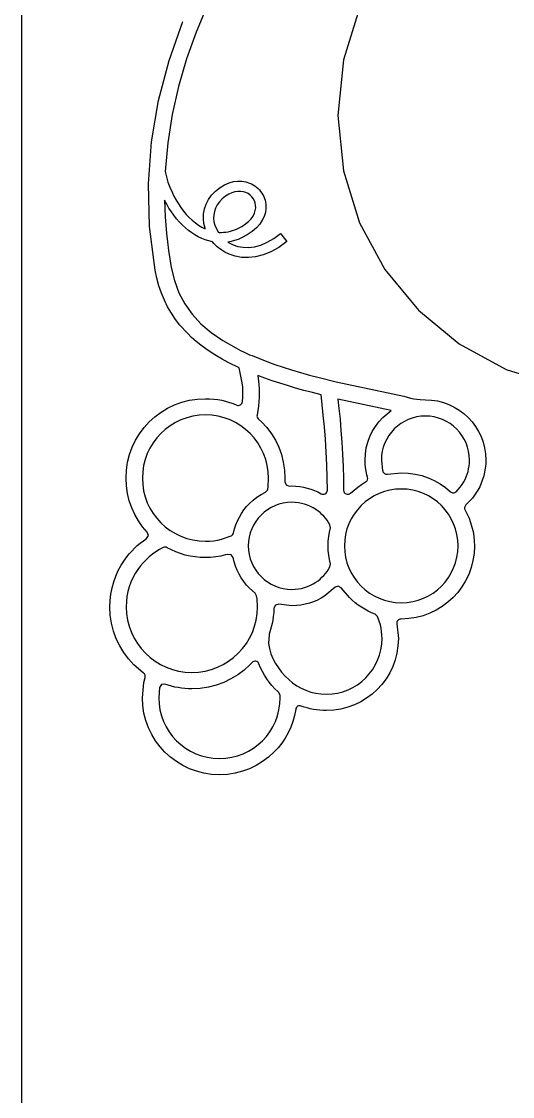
# Model space of a CAD drawing. Extents: x -338 to 50, y -399 to 300.
# Drawn here: x -337.5 to -301.4, y -273.5 to -194.5 of the extents above; entities that cross this region are included whole.
import ezdxf

# ---------------------------------------------------------------- set-up
doc = ezdxf.new("R2010")
doc.units = 0
doc.layers.add('LAYER_1', color=7, linetype='CONTINUOUS')

msp = doc.modelspace()

# ---------------------------------------------------------------- linework, layer by layer
at = {"layer": 'LAYER_1', "color": 250}
for points in [[(-337.5198, -40.077), (-337.5198, -362.677)], [(-323.8746, -193.3079), (-324.6804, -195.246), (-325.3812, -197.2245), (-325.9681, -199.2412), (-326.4324, -201.2941), (-326.7652, -203.3809), (-326.9576, -205.4996), (-326.8663, -205.8842), (-326.7515, -206.2675), (-326.6142, -206.6467), (-326.4554, -207.0192), (-326.3113, -207.3148), (-326.1542, -207.6026), (-325.9847, -207.8809), (-325.8033, -208.1485), (-325.6105, -208.4038), (-325.4069, -208.6454), (-325.193, -208.872), (-324.9693, -209.0821), (-324.7405, -209.271), (-324.5035, -209.4406), (-324.2589, -209.5894), (-324.0075, -209.7162), (-324.0222, -209.6711), (-324.1086, -209.3207), (-324.1475, -208.9642), (-324.1365, -208.6059), (-324.0733, -208.2501), (-323.9556, -207.9013), (-323.7809, -207.5638), (-323.5471, -207.2419), (-323.2516, -206.94), (-322.9196, -206.6779), (-322.5872, -206.4767), (-322.2572, -206.3327), (-321.9327, -206.2424), (-321.6167, -206.2021), (-321.3121, -206.2084), (-321.0221, -206.2577), (-320.7495, -206.3463), (-320.6129, -206.4081), (-320.4827, -206.4797), (-320.3592, -206.5604), (-320.2428, -206.6497), (-320.134, -206.7472), (-320.0331, -206.8522), (-319.9407, -206.9643), (-319.857, -207.083), (-319.7823, -207.2082), (-319.7174, -207.3388), (-319.6627, -207.4745), (-319.6185, -207.6147), (-319.5853, -207.7588), (-319.5636, -207.9063), (-319.5536, -208.0567), (-319.556, -208.2095), (-319.5947, -208.5007), (-319.6808, -208.7938), (-319.8169, -209.0851), (-320.0061, -209.3708), (-320.251, -209.6468), (-320.5546, -209.9095), (-320.9198, -210.155), (-321.3493, -210.3794), (-321.6004, -210.4848), (-321.8501, -210.5701), (-322.0981, -210.6359), (-322.3442, -210.6827), (-321.9714, -210.8799), (-321.6165, -210.9998), (-321.2323, -211.0675), (-320.8217, -211.0773), (-320.3878, -211.0236), (-319.9335, -210.9005), (-319.4616, -210.7023), (-318.9753, -210.4234), (-318.4773, -210.058), (-318.0056, -210.638), (-318.5993, -211.0711), (-319.1834, -211.3998), (-319.7539, -211.6309), (-320.3068, -211.7715), (-320.8382, -211.8285), (-321.3443, -211.809), (-321.821, -211.7199), (-322.2644, -211.5683), (-322.5773, -211.4147), (-322.867, -211.2313), (-323.1317, -211.0211), (-323.3698, -210.7871), (-323.4765, -210.6644), (-323.747, -210.6029), (-324.0119, -210.5207), (-324.2708, -210.4187), (-324.5235, -210.2979), (-324.7695, -210.1591), (-325.0086, -210.0034), (-325.2404, -209.8316), (-325.4645, -209.6447), (-325.6908, -209.4336), (-325.9083, -209.2077), (-326.1163, -208.9681), (-326.3146, -208.7161), (-326.5027, -208.4527), (-326.6802, -208.1792), (-326.8466, -207.8966), (-327.0015, -207.6062), (-326.9864, -208.2159), (-326.9586, -208.8278), (-326.9179, -209.4417), (-326.8641, -210.0578), (-326.7969, -210.6758), (-326.7162, -211.2958), (-326.6218, -211.9176), (-326.5135, -212.5414), (-326.2775, -213.5135), (-325.9425, -214.4087), (-325.5068, -215.2325), (-324.9691, -215.9902), (-324.3277, -216.6873), (-323.5812, -217.329), (-322.7282, -217.9207), (-321.767, -218.4679), (-321.4124, -218.6461), (-321.1548, -218.7804), (-320.9448, -218.8855), (-320.7577, -218.9674), (-320.5684, -219.0319), (-320.0353, -219.2521), (-319.4789, -219.466), (-318.8991, -219.674), (-318.2959, -219.8767), (-317.669, -220.0745), (-317.0184, -220.2679), (-316.3439, -220.4573), (-315.6455, -220.6433), (-314.4003, -220.9535), (-309.411, -222.0197), (-308.9239, -222.1517), (-308.6887, -222.1959), (-308.4689, -222.2341), (-308.2021, -222.2609), (-307.826, -222.271), (-307.372, -222.2939), (-306.9311, -222.3612), (-306.5055, -222.4707), (-306.0975, -222.6201), (-305.7093, -222.8071), (-305.3432, -223.0295), (-305.0013, -223.2852), (-304.686, -223.5718), (-304.3994, -223.8871), (-304.1437, -224.229), (-303.9213, -224.5951), (-303.7343, -224.9833), (-303.5849, -225.3913), (-303.4754, -225.8169), (-303.4081, -226.2578), (-303.3852, -226.7118), (-303.395, -227.0092), (-303.4242, -227.3015), (-303.4719, -227.5881), (-303.5377, -227.8682), (-303.6209, -228.1412), (-303.7208, -228.4067), (-303.8369, -228.6638), (-303.9685, -228.9121), (-303.9696, -228.9115), (-304.1578, -229.2122), (-304.3686, -229.4961), (-304.6006, -229.7619), (-304.8525, -230.0083), (-304.9161, -230.0888), (-304.9482, -230.1825), (-304.9475, -230.2815), (-304.9127, -230.3781), (-304.7571, -230.6757), (-304.62, -230.9839), (-304.5019, -231.3019), (-304.4037, -231.629), (-304.326, -231.9644), (-304.2697, -232.3075), (-304.2353, -232.6575), (-304.2237, -233.0137), (-304.2515, -233.5636), (-304.333, -234.0976), (-304.4656, -234.6131), (-304.6465, -235.1072), (-304.873, -235.5774), (-305.1424, -236.0208), (-305.4521, -236.4349), (-305.7992, -236.8168), (-306.1811, -237.1639), (-306.5951, -237.4736), (-307.0386, -237.743), (-307.5088, -237.9695), (-308.003, -238.1504), (-308.5184, -238.2829), (-309.0524, -238.3644), (-309.6023, -238.3922), (-309.6302, -238.3921), (-309.6979, -238.3989), (-309.7599, -238.4197), (-309.8155, -238.4543), (-309.8639, -238.5021), (-309.9013, -238.5589), (-309.9241, -238.6203), (-309.9322, -238.6852), (-309.9255, -238.7529), (-309.8157, -239.8266), (-309.843, -240.3678), (-309.9233, -240.8934), (-310.0537, -241.4007), (-310.2317, -241.887), (-310.4547, -242.3497), (-310.7198, -242.7862), (-311.0246, -243.1936), (-311.3662, -243.5695), (-311.7421, -243.9111), (-312.1496, -244.2159), (-312.5861, -244.481), (-313.0488, -244.704), (-313.5352, -244.882), (-314.0424, -245.0124), (-314.568, -245.0927), (-315.1091, -245.12), (-315.352, -245.1145), (-315.5922, -245.0982), (-315.8293, -245.0713), (-316.0631, -245.034), (-316.2935, -244.9866), (-316.5201, -244.9293), (-316.7428, -244.8624), (-316.9613, -244.7861), (-317.0272, -244.7691), (-317.0926, -244.7672), (-317.1567, -244.7803), (-317.2187, -244.8085), (-317.2733, -244.849), (-317.3159, -244.8986), (-317.346, -244.9568), (-317.3631, -245.0226), (-317.4502, -245.4759), (-317.5725, -245.9156), (-317.7285, -246.3401), (-317.9166, -246.748), (-318.1353, -247.1377), (-318.3831, -247.5076), (-318.6584, -247.8561), (-318.9597, -248.1818), (-319.3621, -248.5475), (-319.7983, -248.8737), (-320.2654, -249.1575), (-320.7607, -249.3961), (-321.2813, -249.5866), (-321.8243, -249.7263), (-322.3868, -249.8121), (-322.9661, -249.8414), (-323.5454, -249.8121), (-324.108, -249.7263), (-324.651, -249.5866), (-325.1716, -249.3961), (-325.6669, -249.1575), (-326.134, -248.8737), (-326.5702, -248.5475), (-326.9725, -248.1818), (-327.3382, -247.7795), (-327.6644, -247.3433), (-327.9482, -246.8762), (-328.1868, -246.3809), (-328.3774, -245.8603), (-328.5171, -245.3173), (-328.6029, -244.7547), (-328.6322, -244.1754), (-328.5232, -243.0679), (-328.4337, -242.6872), (-328.4228, -242.5959), (-328.4391, -242.5088), (-328.4808, -242.4305), (-328.5463, -242.366), (-329.259, -241.7559), (-329.6482, -241.3277), (-329.9953, -240.8635), (-330.2974, -240.3663), (-330.5513, -239.8392), (-330.7541, -239.2852), (-330.9027, -238.7073), (-330.9941, -238.1087), (-331.0252, -237.4922), (-331.0068, -237.019), (-330.9526, -236.5557), (-330.8639, -236.1036), (-330.7421, -235.6641), (-330.5885, -235.2386), (-330.4046, -234.8285), (-330.1917, -234.4352), (-329.9512, -234.0599), (-329.7823, -233.8286), (-329.603, -233.6058), (-329.4134, -233.3918), (-329.214, -233.187), (-329.0052, -232.9919), (-328.7873, -232.8067), (-328.5607, -232.6318), (-328.3257, -232.4676), (-328.1937, -232.2529), (-328.272, -232.0133), (-328.6178, -231.606), (-328.9258, -231.1679), (-329.1933, -230.7016), (-329.418, -230.2096), (-329.5971, -229.6944), (-329.7282, -229.1586), (-329.8088, -228.6047), (-329.8362, -228.0352), (-329.806, -227.4381), (-329.7175, -226.8582), (-329.5736, -226.2984), (-329.3771, -225.7618), (-329.1312, -225.2512), (-328.8386, -224.7695), (-328.5024, -224.3199), (-328.1254, -223.9051), (-327.7106, -223.5281), (-327.261, -223.1919), (-326.7795, -222.8993), (-326.2689, -222.6534), (-325.7323, -222.4569), (-325.1725, -222.313), (-324.5925, -222.2245), (-323.9953, -222.1943), (-323.6911, -222.2021), (-323.3909, -222.2252), (-323.0951, -222.2633), (-322.8041, -222.3159), (-322.5183, -222.3827), (-322.2381, -222.4634), (-321.9638, -222.5574), (-321.6959, -222.6645), (-321.6269, -222.6853), (-321.5576, -222.6892), (-321.4894, -222.6762), (-321.4237, -222.6463), (-321.3664, -222.6026), (-321.3226, -222.5488), (-321.2932, -222.486), (-321.2788, -222.4153), (-321.2551, -222.0507), (-321.2489, -221.6957), (-321.2594, -221.3514), (-321.286, -221.0188), (-321.5089, -219.9244), (-322.3154, -219.5319), (-322.7581, -219.2937), (-323.1817, -219.0478), (-323.5864, -218.794), (-323.9721, -218.5317), (-324.3391, -218.2607), (-324.6875, -217.9806), (-325.0173, -217.6909), (-325.3287, -217.3914), (-325.8688, -216.7952), (-326.2012, -216.364), (-326.5031, -215.9135), (-326.775, -215.4428), (-327.0169, -214.951), (-327.2291, -214.4374), (-327.4119, -213.9011), (-327.5655, -213.3412), (-327.6901, -212.757), (-328.1102, -209.5485), (-328.1931, -206.3955), (-327.9642, -203.3041), (-327.4487, -200.2801), (-326.672, -197.3293), (-325.6596, -194.4577)], [(-312.6809, -193.4937), (-313.861, -197.2954), (-314.2725, -201.377), (-313.8611, -205.4586), (-312.681, -209.2602), (-310.8137, -212.7005), (-308.3407, -215.6978), (-305.3434, -218.1708), (-301.9032, -220.0381), (-298.1015, -221.2182), (-294.0199, -221.6297), (-289.9383, -221.2182), (-286.1367, -220.0382), (-282.6964, -218.1709), (-279.6991, -215.6979), (-277.2261, -212.7005), (-275.3588, -209.2603), (-274.1787, -205.4587), (-273.7672, -201.3771), (-274.1786, -197.2955), (-275.3587, -193.4938)]]:
    msp.add_lwpolyline(points, dxfattribs=at)
for points in [[(-323.0629, -209.9658), (-322.9848, -209.9709), (-322.8247, -209.9738), (-322.6628, -209.9667), (-322.4993, -209.9494), (-322.3341, -209.9216), (-322.1675, -209.8831), (-321.9995, -209.8334), (-321.8303, -209.7724), (-321.6599, -209.6998), (-321.3334, -209.5316), (-321.0562, -209.3518), (-320.8259, -209.1629), (-320.6405, -208.9674), (-320.4977, -208.7677), (-320.3952, -208.5664), (-320.3311, -208.3658), (-320.3029, -208.1685), (-320.3075, -207.9859), (-320.3405, -207.8103), (-320.4001, -207.6442), (-320.4841, -207.4902), (-320.5913, -207.3498), (-320.7196, -207.2264), (-320.8667, -207.1225), (-321.0306, -207.0407), (-321.2114, -206.9832), (-321.4059, -206.9536), (-321.6123, -206.9544), (-321.8286, -206.988), (-322.053, -207.0568), (-322.2837, -207.1634), (-322.5188, -207.3102), (-322.7564, -207.4996), (-322.9673, -207.715), (-323.1343, -207.9446), (-323.259, -208.1852), (-323.3432, -208.4337), (-323.3884, -208.6871), (-323.3964, -208.9423), (-323.3689, -209.1961), (-323.3074, -209.4455), (-323.0629, -209.9658)], [(-315.491, -221.9192), (-316.1375, -221.7526), (-316.7655, -221.5834), (-317.375, -221.4111), (-317.9662, -221.2355), (-318.5391, -221.0562), (-319.0939, -220.8728), (-319.6306, -220.6849), (-320.1494, -220.4924), (-320.0954, -220.897), (-320.0704, -221.1863), (-320.0558, -221.4831), (-320.052, -221.787), (-320.0594, -222.0974), (-320.0782, -222.4139), (-320.1088, -222.7359), (-320.1515, -223.063), (-320.2067, -223.3947), (-320.2113, -223.4729), (-320.1964, -223.5468), (-320.1627, -223.6143), (-320.1111, -223.6731), (-319.8652, -223.9051), (-319.4882, -224.3199), (-319.152, -224.7695), (-318.8595, -225.2512), (-318.6135, -225.7618), (-318.4171, -226.2984), (-318.2732, -226.8582), (-318.1847, -227.4381), (-318.1545, -228.0352), (-318.1609, -228.3027), (-318.0736, -228.529), (-317.8476, -228.6168), (-317.6453, -228.6122), (-317.3535, -228.6218), (-317.0667, -228.6501), (-316.7854, -228.6966), (-316.5104, -228.7606), (-316.2421, -228.8416), (-315.9812, -228.9389), (-315.7283, -229.0519), (-315.4841, -229.1801), (-315.4106, -229.2103), (-315.3349, -229.2201), (-315.2592, -229.2095), (-315.1862, -229.1786), (-315.1229, -229.1306), (-315.0761, -229.0702), (-315.0468, -228.9997), (-315.0364, -228.921), (-315.0431, -228.0043), (-315.0725, -227.063), (-315.1206, -226.1152), (-315.1829, -225.1792), (-315.2553, -224.2733), (-315.3336, -223.4159), (-315.4136, -222.6251), (-315.491, -221.9192)], [(-310.3487, -223.0567), (-314.2539, -222.2194), (-314.1798, -222.9285), (-314.1055, -223.7029), (-314.0342, -224.5283), (-313.9694, -225.3906), (-313.9143, -226.2753), (-313.8723, -227.1682), (-313.8467, -228.0551), (-313.8409, -228.9216), (-313.8288, -229.0102), (-313.7928, -229.0885), (-313.7354, -229.1527), (-313.6591, -229.1992), (-313.5728, -229.2224), (-313.4868, -229.2196), (-313.4053, -229.1917), (-313.3328, -229.1395), (-313.0769, -228.9083), (-312.8066, -228.6936), (-312.5224, -228.4964), (-312.2254, -228.3173), (-312.1454, -228.253), (-312.0933, -228.1688), (-312.0719, -228.0721), (-312.0843, -227.9703), (-312.1345, -227.7856), (-312.1916, -227.5229), (-312.2331, -227.2561), (-312.2583, -226.9855), (-312.2668, -226.7118), (-312.2439, -226.2578), (-312.1766, -225.8169), (-312.0671, -225.3913), (-311.9178, -224.9833), (-311.7308, -224.5951), (-311.5083, -224.229), (-311.2527, -223.8871), (-310.9661, -223.5718), (-310.3487, -223.0567)], [(-319.423, -228.8449), (-319.3952, -228.6662), (-319.3544, -228.0352), (-319.3784, -227.5607), (-319.4487, -227.0998), (-319.5631, -226.6551), (-319.7191, -226.2286), (-319.9145, -225.8229), (-320.147, -225.4403), (-320.4141, -225.083), (-320.7136, -224.7535), (-321.0431, -224.454), (-321.4004, -224.1869), (-321.783, -223.9544), (-322.1887, -223.759), (-322.6152, -223.603), (-323.0599, -223.4886), (-323.5208, -223.4183), (-323.9953, -223.3943), (-324.4698, -223.4183), (-324.9307, -223.4886), (-325.3754, -223.603), (-325.8019, -223.759), (-326.2076, -223.9544), (-326.5902, -224.1869), (-326.9475, -224.454), (-327.277, -224.7535), (-327.5765, -225.083), (-327.8437, -225.4403), (-328.0761, -225.8229), (-328.2715, -226.2286), (-328.4276, -226.6551), (-328.5419, -227.0998), (-328.6122, -227.5607), (-328.6362, -228.0352), (-328.6122, -228.5097), (-328.5419, -228.9706), (-328.4276, -229.4153), (-328.2715, -229.8418), (-328.0761, -230.2475), (-327.8437, -230.6301), (-327.5765, -230.9874), (-327.277, -231.3169), (-326.9475, -231.6164), (-326.5902, -231.8835), (-326.2076, -232.116), (-325.8019, -232.3114), (-325.3754, -232.4674), (-324.9307, -232.5818), (-324.4698, -232.6521), (-323.9953, -232.6761), (-323.6891, -232.6665), (-323.3899, -232.638), (-323.0983, -232.5913), (-322.8149, -232.5269), (-322.1179, -232.2838), (-322.0558, -232.2476), (-322.0059, -232.1998), (-321.969, -232.1413), (-321.946, -232.0732), (-321.8666, -231.7633), (-321.7656, -231.4626), (-321.644, -231.1721), (-321.5027, -230.8925), (-321.3426, -230.6247), (-321.1644, -230.3697), (-320.9691, -230.1283), (-320.7576, -229.9014), (-320.4924, -229.657), (-320.2078, -229.4348), (-319.9052, -229.236), (-319.586, -229.0622), (-319.5255, -229.0236), (-319.4777, -228.9737), (-319.4432, -228.9138), (-319.423, -228.8449)], [(-305.5646, -229.0352), (-305.4074, -228.8714), (-305.262, -228.697), (-305.129, -228.5127), (-305.0091, -228.3191), (-305.0091, -228.3167), (-304.9135, -228.1362), (-304.8291, -227.9491), (-304.7565, -227.7557), (-304.696, -227.5566), (-304.6482, -227.3522), (-304.6135, -227.143), (-304.5924, -226.9294), (-304.5852, -226.7118), (-304.6019, -226.3804), (-304.6511, -226.0586), (-304.7309, -225.748), (-304.8399, -225.4502), (-304.9764, -225.1669), (-305.1387, -224.8997), (-305.3253, -224.6503), (-305.5344, -224.4202), (-305.7645, -224.2111), (-306.0139, -224.0245), (-306.2811, -223.8622), (-306.5644, -223.7257), (-306.8622, -223.6167), (-307.1728, -223.5369), (-307.4946, -223.4877), (-307.826, -223.471), (-308.1574, -223.4877), (-308.4792, -223.5369), (-308.7898, -223.6167), (-309.0876, -223.7257), (-309.3709, -223.8622), (-309.6381, -224.0245), (-309.8876, -224.2111), (-310.1177, -224.4202), (-310.3268, -224.6503), (-310.5133, -224.8997), (-310.6757, -225.1669), (-310.8121, -225.4502), (-310.9211, -225.748), (-311.001, -226.0586), (-311.0501, -226.3804), (-311.0668, -226.7118), (-310.9719, -227.4996), (-310.9692, -227.5104), (-310.9495, -227.5655), (-310.9205, -227.6143), (-310.8834, -227.6562), (-310.8395, -227.6902), (-310.7901, -227.7156), (-310.7365, -227.7315), (-310.6799, -227.7371), (-310.6217, -227.7317), (-309.6023, -227.6352), (-309.0846, -227.6598), (-308.5808, -227.7321), (-308.0931, -227.8499), (-307.6238, -228.0108), (-307.1752, -228.2127), (-306.7495, -228.4533), (-306.349, -228.7303), (-305.976, -229.0415), (-305.9293, -229.0766), (-305.8782, -229.1013), (-305.8243, -229.1158), (-305.769, -229.1201), (-305.7139, -229.1142), (-305.6605, -229.098), (-305.6102, -229.0717), (-305.5646, -229.0352)], [(-312.5569, -235.9684), (-312.2602, -236.2381), (-311.9386, -236.4786), (-311.5941, -236.6879), (-311.2288, -236.8638), (-310.8449, -237.0043), (-310.4444, -237.1073), (-310.0295, -237.1706), (-309.6023, -237.1922), (-309.175, -237.1706), (-308.7601, -237.1073), (-308.3596, -237.0043), (-307.9757, -236.8638), (-307.6104, -236.6879), (-307.2658, -236.4786), (-306.9442, -236.2381), (-306.6475, -235.9684), (-306.3779, -235.6717), (-306.1373, -235.3501), (-305.9281, -235.0055), (-305.7521, -234.6403), (-305.6116, -234.2563), (-305.5086, -233.8559), (-305.4453, -233.4409), (-305.4237, -233.0137), (-305.4453, -232.5865), (-305.5086, -232.1715), (-305.6116, -231.7711), (-305.7521, -231.3871), (-305.9281, -231.0219), (-306.1373, -230.6773), (-306.3779, -230.3557), (-306.6475, -230.059), (-306.9442, -229.7894), (-307.2658, -229.5488), (-307.6104, -229.3396), (-307.9757, -229.1636), (-308.3596, -229.0231), (-308.7601, -228.9201), (-309.175, -228.8568), (-309.6023, -228.8352), (-310.0295, -228.8568), (-310.4444, -228.9201), (-310.8449, -229.0231), (-311.2288, -229.1636), (-311.594, -229.3396), (-311.9386, -229.5488), (-312.2602, -229.7894), (-312.5569, -230.059), (-312.8266, -230.3557), (-313.0671, -230.6773), (-313.2764, -231.0219), (-313.4523, -231.3871), (-313.5928, -231.7711), (-313.6958, -232.1715), (-313.7591, -232.5865), (-313.7807, -233.0137), (-313.7591, -233.441), (-313.6958, -233.8559), (-313.5928, -234.2564), (-313.4523, -234.6403), (-313.2764, -235.0056), (-313.0671, -235.3501), (-312.8266, -235.6717), (-312.5569, -235.9684)], [(-314.8428, -231.4619), (-314.9418, -231.2956), (-315.0505, -231.136), (-315.1682, -230.9834), (-315.2948, -230.8382), (-315.4298, -230.7009), (-315.5727, -230.5719), (-315.7233, -230.4515), (-315.881, -230.3402), (-316.0748, -230.2217), (-316.2776, -230.117), (-316.4886, -230.0265), (-316.7072, -229.9511), (-316.9329, -229.8913), (-317.1649, -229.8478), (-317.4026, -229.8212), (-317.6453, -229.8122), (-317.9727, -229.8287), (-318.2906, -229.8773), (-318.5975, -229.9561), (-318.8916, -230.0638), (-319.1715, -230.1986), (-319.4355, -230.359), (-319.6819, -230.5432), (-319.9092, -230.7498), (-320.1158, -230.9771), (-320.3001, -231.2236), (-320.4604, -231.4876), (-320.5952, -231.7675), (-320.7029, -232.0616), (-320.7818, -232.3685), (-320.8303, -232.6864), (-320.8468, -233.0137), (-320.8303, -233.3411), (-320.7818, -233.659), (-320.7029, -233.9658), (-320.5952, -234.26), (-320.4604, -234.5398), (-320.3001, -234.8038), (-320.1158, -235.0503), (-319.9092, -235.2776), (-319.6819, -235.4842), (-319.4355, -235.6685), (-319.1715, -235.8288), (-318.8916, -235.9636), (-318.5975, -236.0713), (-318.2906, -236.1502), (-317.9727, -236.1987), (-317.6453, -236.2152), (-317.4026, -236.2062), (-317.1649, -236.1796), (-316.9329, -236.1361), (-316.7072, -236.0763), (-316.4886, -236.0009), (-316.2776, -235.9104), (-316.0748, -235.8057), (-315.881, -235.6872), (-315.7233, -235.5759), (-315.5727, -235.4555), (-315.4298, -235.3265), (-315.2948, -235.1892), (-315.1682, -235.044), (-315.0505, -234.8914), (-314.9418, -234.7318), (-314.8428, -234.5655), (-314.8144, -234.3457), (-314.8862, -234.0225), (-314.9383, -233.6924), (-314.97, -233.3559), (-314.9807, -233.0137), (-314.97, -232.6715), (-314.9383, -232.335), (-314.8862, -232.0049), (-314.8144, -231.6817), (-314.8428, -231.4619)], [(-322.3434, -233.637), (-322.5149, -233.6847), (-322.8764, -233.7673), (-323.2442, -233.8272), (-323.6174, -233.8637), (-323.9953, -233.8761), (-324.3768, -233.8638), (-324.7517, -233.8276), (-325.1194, -233.768), (-325.479, -233.686), (-325.8298, -233.5822), (-326.171, -233.4574), (-326.5019, -233.3124), (-326.8217, -233.1479), (-326.8892, -233.12), (-326.9588, -233.1093), (-327.0288, -233.1161), (-327.0978, -233.1403), (-327.3747, -233.2856), (-327.6407, -233.448), (-327.895, -233.6267), (-328.137, -233.821), (-328.366, -234.0302), (-328.581, -234.2535), (-328.7816, -234.4901), (-328.9668, -234.7395), (-329.159, -235.0396), (-329.3291, -235.3544), (-329.4761, -235.6829), (-329.5988, -236.024), (-329.6962, -236.3765), (-329.7671, -236.7395), (-329.8104, -237.1117), (-329.8251, -237.4922), (-329.8002, -237.9861), (-329.727, -238.4656), (-329.608, -238.9285), (-329.4456, -239.3723), (-329.2422, -239.7945), (-329.0003, -240.1927), (-328.7223, -240.5646), (-328.4106, -240.9075), (-328.0677, -241.2192), (-327.6958, -241.4972), (-327.2976, -241.7391), (-326.8754, -241.9425), (-326.4316, -242.1049), (-325.9687, -242.2239), (-325.4892, -242.2971), (-324.9953, -242.322), (-324.5015, -242.2971), (-324.0219, -242.2239), (-323.559, -242.1049), (-323.1152, -241.9425), (-322.693, -241.7391), (-322.2948, -241.4972), (-321.923, -241.2192), (-321.5801, -240.9075), (-321.2684, -240.5646), (-320.9904, -240.1927), (-320.7485, -239.7945), (-320.5451, -239.3723), (-320.3827, -238.9285), (-320.2637, -238.4656), (-320.1905, -237.9861), (-320.1656, -237.4922), (-320.1996, -236.9098), (-320.2326, -236.6782), (-320.3446, -236.4905), (-320.7576, -236.126), (-320.9762, -235.891), (-321.1773, -235.6405), (-321.3601, -235.3755), (-321.5235, -235.0969), (-321.6666, -234.8058), (-321.7883, -234.5031), (-321.8878, -234.1898), (-321.9641, -233.8669), (-322.1031, -233.6682), (-322.3434, -233.637)], [(-314.4716, -236.0614), (-315.22, -236.6856), (-315.4876, -236.8493), (-315.7672, -236.9941), (-316.0578, -237.119), (-316.3586, -237.2233), (-316.6686, -237.3059), (-316.987, -237.366), (-317.3129, -237.4028), (-317.6453, -237.4152), (-318.6016, -237.311), (-318.8523, -237.3683), (-318.9664, -237.5987), (-318.9808, -237.9205), (-319.0102, -238.2141), (-319.0512, -238.4818), (-319.1005, -238.7258), (-319.2107, -239.1517), (-319.3142, -239.5099), (-319.3245, -239.5718), (-319.3583, -240.1342), (-319.3574, -240.1802), (-319.2956, -240.5665), (-319.1871, -240.9423), (-319.0376, -241.3053), (-318.8529, -241.6532), (-318.6385, -241.9835), (-318.4002, -242.294), (-318.1437, -242.5824), (-317.8746, -242.8462), (-317.5908, -243.0838), (-317.2858, -243.2952), (-316.9615, -243.4789), (-316.6194, -243.6331), (-316.2614, -243.756), (-315.8892, -243.846), (-315.5045, -243.9012), (-315.1091, -243.92), (-314.6906, -243.8989), (-314.2841, -243.8368), (-313.8918, -243.736), (-313.5157, -243.5983), (-313.1578, -243.4259), (-312.8203, -243.2209), (-312.5052, -242.9853), (-312.2146, -242.7211), (-311.9504, -242.4305), (-311.7148, -242.1154), (-311.5098, -241.7779), (-311.3374, -241.42), (-311.1998, -241.0439), (-311.099, -240.6516), (-311.0369, -240.2451), (-311.0158, -239.8266), (-311.0238, -239.5662), (-311.0476, -239.3108), (-311.0865, -239.0608), (-311.1403, -238.8167), (-311.3482, -238.203), (-311.517, -238.0413), (-311.7817, -237.9322), (-312.039, -237.8097), (-312.2886, -237.6742), (-312.5301, -237.5261), (-312.7629, -237.3659), (-312.9867, -237.194), (-313.201, -237.0108), (-313.4053, -236.8168), (-314.0096, -236.097), (-314.2322, -235.9701), (-314.4716, -236.0614)], [(-327.3696, -243.4228), (-327.4321, -244.1754), (-327.409, -244.6321), (-327.3414, -245.0756), (-327.2313, -245.5036), (-327.0811, -245.9139), (-326.8931, -246.3043), (-326.6694, -246.6725), (-326.4123, -247.0163), (-326.1241, -247.3334), (-325.807, -247.6216), (-325.4632, -247.8787), (-325.095, -248.1024), (-324.7046, -248.2904), (-324.2943, -248.4406), (-323.8663, -248.5507), (-323.4228, -248.6183), (-322.9661, -248.6414), (-322.5095, -248.6183), (-322.066, -248.5507), (-321.638, -248.4406), (-321.2277, -248.2904), (-320.8372, -248.1024), (-320.469, -247.8787), (-320.1252, -247.6216), (-319.8081, -247.3334), (-319.5199, -247.0163), (-319.2628, -246.6725), (-319.0391, -246.3043), (-318.8511, -245.9139), (-318.7009, -245.5036), (-318.5908, -245.0756), (-318.5232, -244.6321), (-318.5001, -244.1754), (-318.5021, -244.018), (-318.604, -243.8008), (-318.6856, -243.7274), (-318.9074, -243.5118), (-319.1164, -243.2835), (-319.3119, -243.0433), (-319.4934, -242.7917), (-319.6602, -242.5294), (-319.8117, -242.2568), (-319.9473, -241.9747), (-320.0665, -241.6837), (-320.1024, -241.6148), (-320.1527, -241.5593), (-320.2157, -241.5188), (-320.2896, -241.4946), (-320.3672, -241.489), (-320.4408, -241.5028), (-320.5084, -241.5351), (-320.5677, -241.5853), (-320.7317, -241.7559), (-321.1599, -242.1451), (-321.6241, -242.4922), (-322.1212, -242.7942), (-322.6483, -243.0482), (-323.2023, -243.2509), (-323.7801, -243.3995), (-324.3788, -243.4909), (-324.9953, -243.522), (-325.2541, -243.5165), (-325.5101, -243.5003), (-325.763, -243.4736), (-326.0128, -243.4365), (-326.2591, -243.3893), (-326.5018, -243.3322), (-326.7406, -243.2655), (-326.9753, -243.1893), (-327.2266, -243.2146), (-327.3696, -243.4228)]]:
    msp.add_lwpolyline(points, close=True, dxfattribs=at)

doc.saveas('drawing.dxf')
